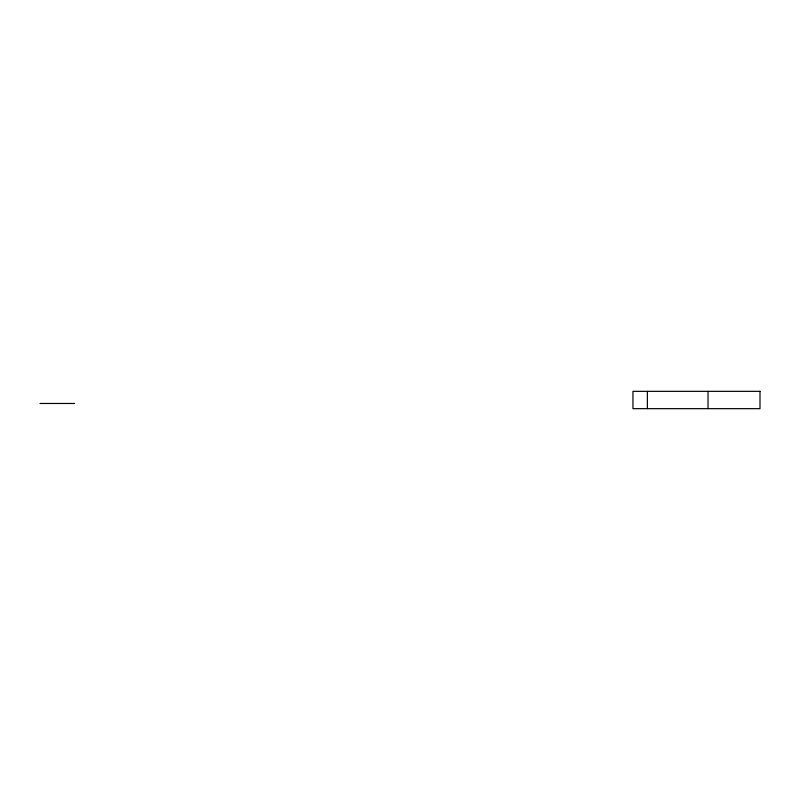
<?xml version="1.0" encoding="UTF-8"?>
<svg xmlns="http://www.w3.org/2000/svg" width="800" height="800" viewBox="0 0 800 800"><rect width="100%" height="100%" fill="white"/><g stroke="black" fill="none" stroke-linecap="round" stroke-linejoin="round"><path stroke-width="1.2" d="M40 403.47L74.65 403.47M708.02 391.34L708.02 408.66M647.37 391.34L647.37 408.66M760 391.34L632.96 391.34L632.96 408.66L760 408.66L760 391.34"/></g></svg>
